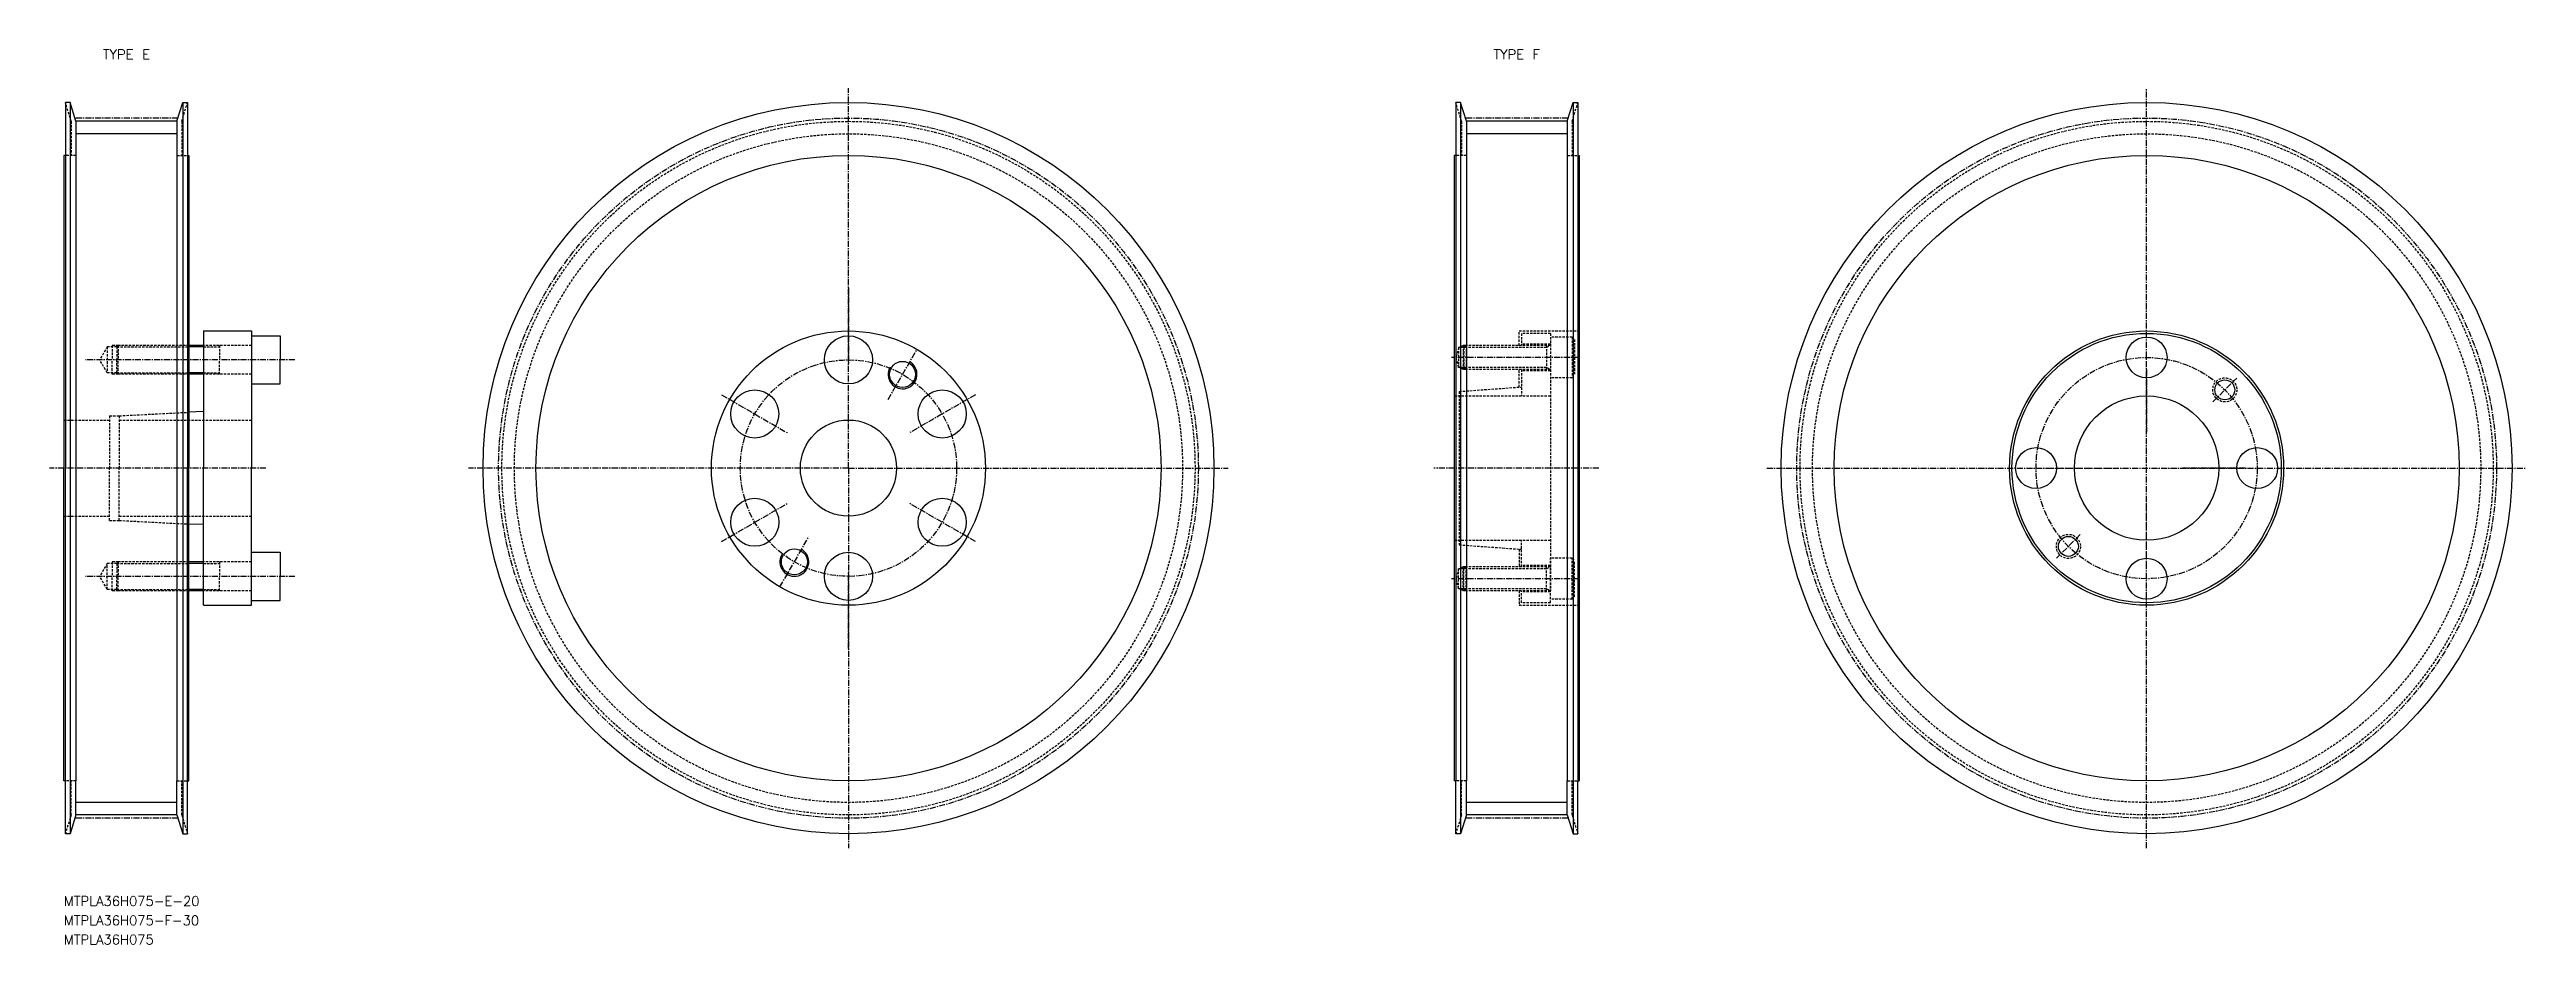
# Model space of a CAD drawing. Extents: x 257 to 772, y 1594 to 1780.
import ezdxf
from ezdxf.enums import TextEntityAlignment as Align

# ---------------------------------------------------------------- set-up
doc = ezdxf.new("R2010")
doc.units = 0
doc.linetypes.add('CENTER', pattern=[2, 1.25, -0.25, 0.25, -0.25])
doc.linetypes.add('DASHED', pattern=[0.75, 0.5, -0.25])
doc.layers.get('0').update_dxf_attribs({"linetype": 'CONTINUOUS'})
doc.layers.add('CENTER', color=1, linetype='CENTER')
doc.styles.add('MISUMI', font='txt.shx')

msp = doc.modelspace()

# ---------------------------------------------------------------- linework, layer by layer
at = {"color": 7, "linetype": 'CONTINUOUS'}
for p, q in [((260.44, 1769.38), (260.44, 1758.38)), ((261.44, 1769.38), (260.44, 1769.38)), ((261.44, 1769.38), (261.44, 1617.38)), ((262.64, 1765.46), (261.44, 1769.38)), ((283.64, 1765.46), (284.84, 1769.38)), ((284.84, 1769.38), (284.84, 1617.38)), ((284.84, 1769.38), (285.84, 1769.38)), ((285.84, 1769.38), (285.84, 1758.38)), ((549.6, 1769.38), (549.6, 1758.38)), ((550.6, 1769.38), (549.6, 1769.38)), ((550.6, 1769.38), (550.6, 1617.38)), ((551.8, 1765.46), (550.6, 1769.38)), ((572.8, 1765.46), (574, 1769.38)), ((574, 1769.38), (574, 1617.38)), ((574, 1769.38), (575, 1769.38)), ((575, 1769.38), (575, 1758.38)), ((283.64, 1765.46), (262.64, 1765.46)), ((262.64, 1765.46), (262.64, 1758.38)), ((283.64, 1765.46), (283.64, 1758.38)), ((572.8, 1765.46), (551.8, 1765.46)), ((551.8, 1765.46), (551.8, 1758.38)), ((572.8, 1765.46), (572.8, 1758.38)), ((260.14, 1758.38), (260.14, 1693.38)), ((260.44, 1758.38), (260.14, 1758.38)), ((260.44, 1758.38), (260.44, 1693.38)), ((262.64, 1758.38), (262.64, 1628.38)), ((283.64, 1758.38), (283.64, 1628.38)), ((285.84, 1758.38), (286.14, 1758.38)), ((285.84, 1758.38), (285.84, 1693.38)), ((286.14, 1758.38), (286.14, 1718.88)), ((549.3, 1758.38), (549.3, 1628.38)), ((549.6, 1758.38), (549.3, 1758.38)), ((549.6, 1758.38), (549.6, 1628.38)), ((551.8, 1758.38), (551.8, 1628.38)), ((572.8, 1758.38), (572.8, 1628.38)), ((575, 1758.38), (575.3, 1758.38)), ((575, 1758.38), (575, 1628.38)), ((575.3, 1758.38), (575.3, 1628.38)), ((289.14, 1721.88), (289.14, 1718.88)), ((289.14, 1721.88), (299.14, 1721.88)), ((299.14, 1721.88), (299.14, 1720.88)), ((299.14, 1720.88), (299.14, 1710.88)), ((299.14, 1720.88), (305.14, 1720.88)), ((305.14, 1720.88), (305.14, 1715.88)), ((286.14, 1718.88), (286.14, 1712.88)), ((289.14, 1718.88), (286.14, 1718.88)), ((289.14, 1718.88), (289.14, 1712.88)), ((305.14, 1710.88), (305.14, 1715.88)), ((289.14, 1712.88), (286.14, 1712.88)), ((286.14, 1712.88), (286.14, 1705)), ((289.14, 1712.88), (289.14, 1705.13)), ((299.14, 1710.88), (299.14, 1693.38)), ((299.14, 1710.88), (305.14, 1710.88)), ((289.14, 1705.13), (286.14, 1705)), ((289.14, 1705.13), (289.14, 1693.38)), ((286.14, 1705), (286.14, 1693.38)), ((260.14, 1628.38), (260.14, 1693.38)), ((260.44, 1628.38), (260.44, 1693.38)), ((285.84, 1628.38), (285.84, 1693.38)), ((286.14, 1681.75), (286.14, 1693.38)), ((289.14, 1681.63), (289.14, 1693.38)), ((299.14, 1675.88), (299.14, 1693.38)), ((286.14, 1673.88), (286.14, 1681.75)), ((289.14, 1681.63), (286.14, 1681.75)), ((289.14, 1673.88), (289.14, 1681.63)), ((299.14, 1675.88), (305.14, 1675.88)), ((299.14, 1665.88), (299.14, 1675.88)), ((305.14, 1675.88), (305.14, 1670.88)), ((286.14, 1667.88), (286.14, 1673.88)), ((289.14, 1673.88), (286.14, 1673.88)), ((289.14, 1667.88), (289.14, 1673.88)), ((305.14, 1665.88), (305.14, 1670.88)), ((286.14, 1628.38), (286.14, 1667.88)), ((289.14, 1667.88), (286.14, 1667.88)), ((289.14, 1664.88), (289.14, 1667.88)), ((289.14, 1664.88), (299.14, 1664.88)), ((299.14, 1665.88), (305.14, 1665.88)), ((299.14, 1664.88), (299.14, 1665.88)), ((260.44, 1628.38), (260.14, 1628.38)), ((260.44, 1617.38), (260.44, 1628.38)), ((262.64, 1621.3), (262.64, 1628.38)), ((283.64, 1621.3), (283.64, 1628.38)), ((285.84, 1628.38), (286.14, 1628.38)), ((285.84, 1617.38), (285.84, 1628.38)), ((549.6, 1628.38), (549.3, 1628.38)), ((549.6, 1617.38), (549.6, 1628.38)), ((551.8, 1621.3), (551.8, 1628.38)), ((572.8, 1621.3), (572.8, 1628.38)), ((575, 1628.38), (575.3, 1628.38)), ((575, 1617.38), (575, 1628.38)), ((262.64, 1621.3), (261.44, 1617.38)), ((283.64, 1621.3), (262.64, 1621.3)), ((283.64, 1621.3), (284.84, 1617.38)), ((551.8, 1621.3), (550.6, 1617.38)), ((572.8, 1621.3), (551.8, 1621.3)), ((572.8, 1621.3), (574, 1617.38)), ((261.44, 1617.38), (260.44, 1617.38)), ((284.84, 1617.38), (285.84, 1617.38)), ((550.6, 1617.38), (549.6, 1617.38)), ((574, 1617.38), (575, 1617.38))]:
    msp.add_line(p, q, dxfattribs=at)
at = {"color": 3, "linetype": 'DASHED'}
for p, q in [((261.64, 1765.46), (260.44, 1769.38)), ((284.64, 1765.46), (285.84, 1769.38)), ((550.8, 1765.46), (549.6, 1769.38)), ((573.8, 1765.46), (575, 1769.38)), ((261.64, 1765.46), (261.64, 1758.38)), ((284.64, 1765.46), (284.64, 1758.38)), ((550.8, 1765.46), (550.8, 1758.38)), ((573.8, 1765.46), (573.8, 1758.38)), ((262.64, 1758.38), (260.44, 1758.38)), ((283.64, 1758.38), (285.84, 1758.38)), ((551.8, 1758.38), (549.6, 1758.38)), ((572.8, 1758.38), (575, 1758.38)), ((562.8, 1721.88), (575.3, 1721.88)), ((562.8, 1718.88), (562.8, 1721.88)), ((569.3, 1721.38), (563.3, 1721.38)), ((563.3, 1721.38), (563.3, 1718.88)), ((569.3, 1721.38), (569.3, 1667.88)), ((573.8, 1720.63), (569.3, 1720.63)), ((569.3, 1720.63), (569.3, 1712.13)), ((573.8, 1720.63), (573.8, 1712.13)), ((573.8, 1720.63), (574.3, 1720.13)), ((269.14, 1718.58), (267.58, 1715.88)), ((269.14, 1713.18), (267.58, 1715.88)), ((271.14, 1718.58), (269.14, 1718.58)), ((269.14, 1718.58), (269.14, 1713.18)), ((270.14, 1718.88), (270.14, 1715.88)), ((271.44, 1718.88), (270.14, 1718.88)), ((270.14, 1712.88), (270.14, 1715.88)), ((271.44, 1718.88), (271.14, 1718.58)), ((271.14, 1718.58), (286.14, 1718.58)), ((271.14, 1718.58), (271.14, 1715.88)), ((271.14, 1713.18), (271.14, 1715.88)), ((286.14, 1718.88), (271.44, 1718.88)), ((271.44, 1718.88), (271.44, 1715.88)), ((271.44, 1712.88), (271.44, 1715.88)), ((299.14, 1718.88), (289.14, 1718.88)), ((289.14, 1718.58), (292.48, 1718.58)), ((292.48, 1718.88), (292.48, 1715.88)), ((292.48, 1712.88), (292.48, 1715.88)), ((550.2, 1718.44), (549.63, 1716.38)), ((550.2, 1714.31), (549.63, 1716.38)), ((551.3, 1718.44), (550.2, 1718.44)), ((550.2, 1718.44), (550.2, 1714.31)), ((551.17, 1718.88), (550.42, 1718.44)), ((551.73, 1718.88), (551.17, 1718.88)), ((551.17, 1718.88), (551.17, 1713.88)), ((551.73, 1718.88), (551.3, 1718.44)), ((568.5, 1718.44), (551.3, 1718.44)), ((551.3, 1718.44), (551.3, 1714.31)), ((569.3, 1718.88), (551.73, 1718.88)), ((551.73, 1718.88), (551.73, 1713.88)), ((569.3, 1719.13), (563.3, 1719.13)), ((568.5, 1718.88), (568.5, 1713.88)), ((568.5, 1718.44), (569.25, 1718.88)), ((574.3, 1720.13), (574.3, 1712.63)), ((271.14, 1713.18), (269.14, 1713.18)), ((271.44, 1712.88), (270.14, 1712.88)), ((271.14, 1713.18), (286.14, 1713.18)), ((271.44, 1712.88), (271.14, 1713.18)), ((286.14, 1712.88), (271.44, 1712.88)), ((289.14, 1713.18), (292.48, 1713.18)), ((299.14, 1712.88), (289.14, 1712.88)), ((551.3, 1714.31), (550.2, 1714.31)), ((550.3, 1709.31), (563.3, 1710.25)), ((551.17, 1713.88), (550.42, 1714.31)), ((551.73, 1713.88), (551.17, 1713.88)), ((568.5, 1714.31), (551.3, 1714.31)), ((551.73, 1713.88), (551.3, 1714.31)), ((569.3, 1713.88), (551.73, 1713.88)), ((562.8, 1710.21), (562.8, 1713.88)), ((563.3, 1713.88), (563.3, 1708.38)), ((569.3, 1713.63), (563.3, 1713.63)), ((568.5, 1714.31), (569.25, 1713.88)), ((573.8, 1712.13), (569.3, 1712.13)), ((573.8, 1712.13), (574.3, 1712.63)), ((549.3, 1708.38), (569.3, 1708.38)), ((550.3, 1709.31), (550.3, 1677.44)), ((260.14, 1703.38), (269.64, 1703.38)), ((269.64, 1704.25), (269.64, 1693.38)), ((269.64, 1704.25), (271.64, 1704.25)), ((271.64, 1704.25), (286.14, 1705)), ((271.64, 1704.25), (271.64, 1693.38)), ((271.64, 1703.38), (299.14, 1703.38)), ((269.64, 1682.5), (269.64, 1693.38)), ((271.64, 1682.5), (271.64, 1693.38)), ((260.14, 1683.38), (269.64, 1683.38)), ((269.64, 1682.5), (271.64, 1682.5)), ((271.64, 1683.38), (299.14, 1683.38)), ((271.64, 1682.5), (286.14, 1681.75)), ((549.3, 1678.38), (569.3, 1678.38)), ((550.3, 1677.44), (563.3, 1676.5)), ((562.8, 1676.54), (562.8, 1672.88)), ((563.3, 1672.88), (563.3, 1678.38)), ((573.8, 1674.63), (569.3, 1674.63)), ((569.3, 1665.38), (569.3, 1674.63)), ((573.8, 1666.13), (573.8, 1674.63)), ((573.8, 1674.63), (574.3, 1674.13)), ((269.14, 1673.58), (267.58, 1670.88)), ((269.14, 1668.18), (267.58, 1670.88)), ((271.14, 1673.58), (269.14, 1673.58)), ((269.14, 1668.18), (269.14, 1673.58)), ((270.14, 1673.88), (270.14, 1670.88)), ((271.44, 1673.88), (270.14, 1673.88)), ((270.14, 1667.88), (270.14, 1670.88)), ((271.44, 1673.88), (271.14, 1673.58)), ((271.14, 1673.58), (286.14, 1673.58)), ((271.14, 1673.58), (271.14, 1670.88)), ((271.14, 1668.18), (271.14, 1670.88)), ((286.14, 1673.88), (271.44, 1673.88)), ((271.44, 1673.88), (271.44, 1670.88)), ((271.44, 1667.88), (271.44, 1670.88)), ((299.14, 1673.88), (289.14, 1673.88)), ((289.14, 1673.58), (292.48, 1673.58)), ((292.48, 1673.88), (292.48, 1670.88)), ((292.48, 1667.88), (292.48, 1670.88)), ((550.2, 1672.44), (549.63, 1670.38)), ((550.2, 1668.31), (549.63, 1670.38)), ((550.2, 1668.31), (550.2, 1672.44)), ((551.3, 1672.44), (550.2, 1672.44)), ((551.17, 1672.88), (550.42, 1672.44)), ((551.73, 1672.88), (551.17, 1672.88)), ((551.17, 1667.88), (551.17, 1672.88)), ((551.73, 1672.88), (551.3, 1672.44)), ((568.5, 1672.44), (551.3, 1672.44)), ((551.3, 1668.31), (551.3, 1672.44)), ((569.3, 1672.88), (551.73, 1672.88)), ((551.73, 1667.88), (551.73, 1672.88)), ((569.3, 1673.13), (563.3, 1673.13)), ((568.5, 1667.88), (568.5, 1672.88)), ((568.5, 1672.44), (569.25, 1672.88)), ((574.3, 1666.63), (574.3, 1674.13)), ((271.14, 1668.18), (269.14, 1668.18)), ((271.44, 1667.88), (270.14, 1667.88)), ((271.14, 1668.18), (286.14, 1668.18)), ((271.44, 1667.88), (271.14, 1668.18)), ((286.14, 1667.88), (271.44, 1667.88)), ((289.14, 1668.18), (292.48, 1668.18)), ((299.14, 1667.88), (289.14, 1667.88)), ((551.3, 1668.31), (550.2, 1668.31)), ((551.17, 1667.88), (550.42, 1668.31)), ((551.73, 1667.88), (551.17, 1667.88)), ((568.5, 1668.31), (551.3, 1668.31)), ((551.73, 1667.88), (551.3, 1668.31)), ((569.3, 1667.88), (551.73, 1667.88)), ((562.8, 1667.88), (562.8, 1664.88)), ((562.8, 1664.88), (575.3, 1664.88)), ((563.3, 1665.38), (563.3, 1667.88)), ((569.3, 1667.63), (563.3, 1667.63)), ((569.3, 1665.38), (563.3, 1665.38)), ((568.5, 1668.31), (569.25, 1667.88)), ((573.8, 1666.13), (569.3, 1666.13)), ((573.8, 1666.13), (574.3, 1666.63)), ((262.64, 1628.38), (260.44, 1628.38)), ((261.64, 1621.3), (261.64, 1628.38)), ((283.64, 1628.38), (285.84, 1628.38)), ((284.64, 1621.3), (284.64, 1628.38)), ((551.8, 1628.38), (549.6, 1628.38)), ((550.8, 1621.3), (550.8, 1628.38)), ((572.8, 1628.38), (575, 1628.38)), ((573.8, 1621.3), (573.8, 1628.38)), ((261.64, 1621.3), (260.44, 1617.38)), ((284.64, 1621.3), (285.84, 1617.38)), ((550.8, 1621.3), (549.6, 1617.38)), ((573.8, 1621.3), (575, 1617.38))]:
    msp.add_line(p, q, dxfattribs=at)
at = {"color": 3, "linetype": 'CONTINUOUS'}
for p, q in [((283.64, 1762.87), (262.64, 1762.87)), ((572.8, 1762.87), (551.8, 1762.87)), ((283.64, 1623.89), (262.64, 1623.89)), ((572.8, 1623.89), (551.8, 1623.89))]:
    msp.add_line(p, q, dxfattribs=at)
at = {"color": 3}
for p, q in [((289.14, 1718.58), (286.14, 1718.58)), ((289.14, 1713.18), (286.14, 1713.18)), ((289.14, 1673.58), (286.14, 1673.58)), ((289.14, 1668.18), (286.14, 1668.18))]:
    msp.add_line(p, q, dxfattribs=at)
at = {"color": 7, "linetype": 'CONTINUOUS'}
for centre, radius in [((423.3, 1693.38), 76), ((693.28, 1693.38), 76), ((423.3, 1693.38), 65), ((693.28, 1693.38), 65), ((423.3, 1693.38), 28.5), ((423.3, 1693.38), 28.5), ((423.3, 1715.88), 5), ((693.28, 1693.38), 28.5), ((693.28, 1693.38), 28), ((693.28, 1716.38), 4.25), ((434.55, 1712.86), 2.7), ((709.54, 1709.64), 2.07), ((403.81, 1704.63), 5), ((442.79, 1704.63), 5), ((693.28, 1693.38), 15), ((423.3, 1693.38), 10), ((670.28, 1693.38), 4.25), ((716.28, 1693.38), 4.25), ((403.82, 1682.13), 5), ((442.79, 1682.13), 5), ((412.05, 1673.89), 2.7), ((423.3, 1670.88), 5), ((677.01, 1677.11), 2.07), ((693.28, 1670.38), 4.25)]:
    msp.add_circle(centre, radius, dxfattribs=at)
at = {"color": 3, "linetype": 'DASHED'}
for centre, radius in [((423.3, 1693.38), 72.08), ((423.3, 1693.38), 69.49), ((693.28, 1693.38), 72.08), ((693.28, 1693.38), 69.49), ((709.54, 1709.64), 2.5), ((677.01, 1677.11), 2.5)]:
    msp.add_circle(centre, radius, dxfattribs=at)
at = {"color": 3}
for centre in [(434.55, 1712.86), (412.05, 1673.89)]:
    msp.add_arc(centre, 3, 150, 62, dxfattribs=at)
at = {"layer": 'CENTER', "color": 1, "linetype": 'CENTER'}
for p, q in [((423.3, 1693.38), (423.3, 1772.38)), ((693.28, 1614.38), (693.28, 1772.38)), ((283.85, 1766.14), (262.43, 1766.14)), ((573.01, 1766.14), (551.59, 1766.14)), ((423.3, 1730.88), (423.3, 1714.88)), ((308.14, 1715.88), (264.58, 1715.88)), ((431.55, 1707.66), (437.55, 1718.06)), ((575.3, 1716.38), (548.74, 1716.38)), ((693.28, 1713.88), (693.28, 1700.88)), ((707.07, 1707.16), (712.02, 1712.11)), ((396.89, 1708.63), (410.74, 1700.63)), ((449.71, 1708.63), (435.86, 1700.63)), ((302.14, 1693.38), (257.14, 1693.38)), ((423.3, 1693.38), (344.3, 1693.38)), ((423.3, 1693.38), (502.3, 1693.38)), ((423.3, 1693.38), (423.3, 1614.38)), ((579.35, 1693.38), (545.03, 1693.38)), ((614.28, 1693.38), (772.28, 1693.38)), ((672.78, 1693.38), (685.78, 1693.38)), ((713.78, 1693.38), (700.78, 1693.38)), ((396.9, 1678.13), (410.75, 1686.13)), ((449.71, 1678.13), (435.86, 1686.13)), ((693.28, 1672.88), (693.28, 1685.88)), ((679.49, 1679.59), (674.54, 1674.64)), ((409.05, 1668.69), (415.05, 1679.09)), ((308.14, 1670.88), (264.58, 1670.88)), ((423.3, 1655.88), (423.3, 1671.88)), ((575.3, 1670.38), (548.74, 1670.38)), ((283.85, 1620.61), (262.43, 1620.61)), ((573.01, 1620.61), (551.59, 1620.61))]:
    msp.add_line(p, q, dxfattribs=at)
for centre, radius in [((423.3, 1693.38), 72.77), ((693.28, 1693.38), 72.77), ((423.3, 1693.38), 22.5), ((693.28, 1693.38), 23)]:
    msp.add_circle(centre, radius, dxfattribs=at)

# ---------------------------------------------------------------- texts
at = {"color": 7, "linetype": 'CONTINUOUS', "style": 'MISUMI'}
for s, p in [('TYPE E', (273.14, 1779.38)), ('TYPE F', (562.3, 1779.38))]:
    msp.add_text(s, height=2, dxfattribs=at).set_placement(p, align=Align.MIDDLE_CENTER)
for s, p in [('MTPLA36H075-E-20', (260.14, 1602.38)), ('MTPLA36H075-F-30', (260.14, 1598.38)), ('MTPLA36H075', (260.14, 1594.38))]:
    msp.add_text(s, height=2, dxfattribs=at).set_placement(p)

doc.saveas('drawing.dxf')
